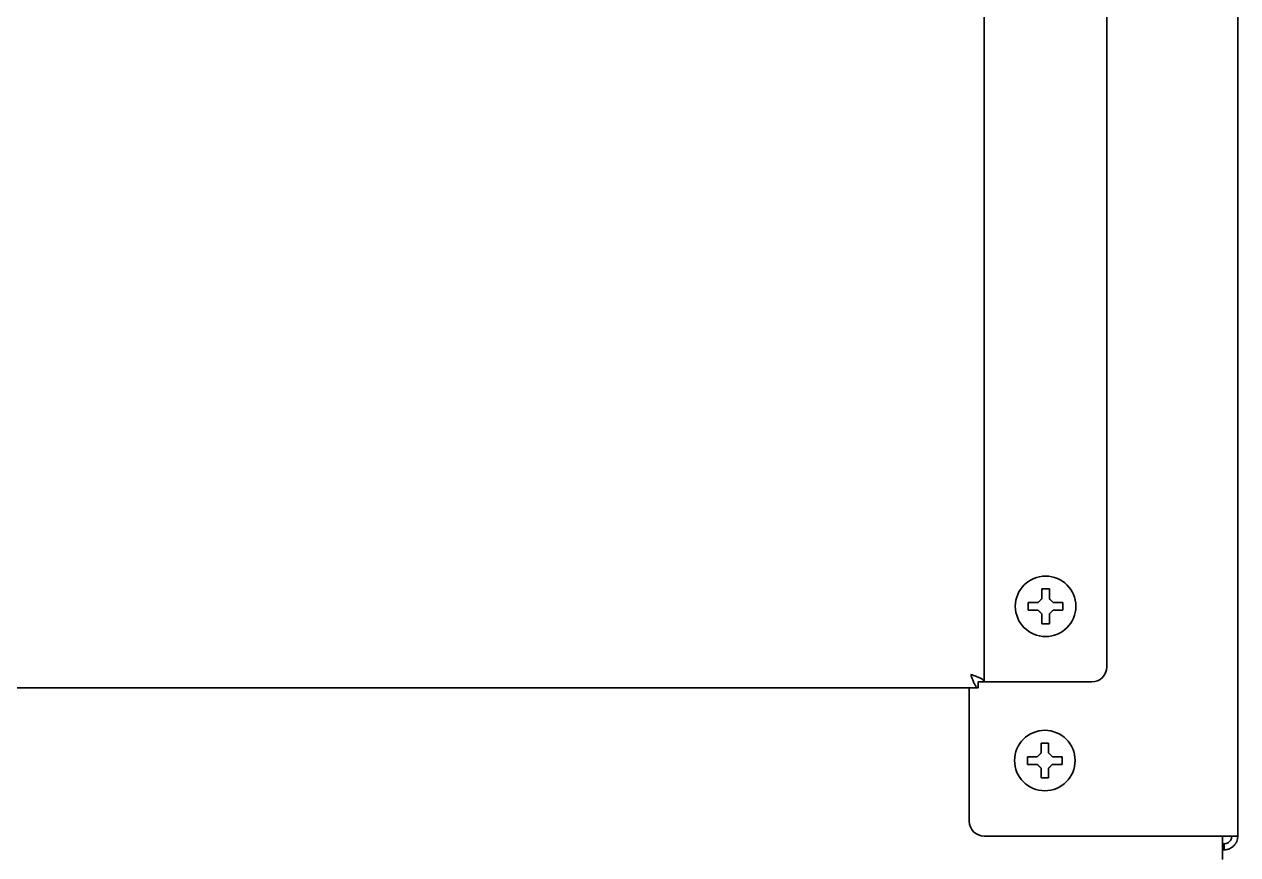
# Model space of a CAD drawing. Extents: x 6336 to 10269, y -393 to 3204.
# Drawn here: x 6927.1 to 7087.6, y 1371.7 to 1481.5 of the extents above; entities that cross this region are included whole.
import ezdxf

# ---------------------------------------------------------------- set-up
doc = ezdxf.new("R2010")
doc.units = 0
doc.header["$LTSCALE"] = 5
doc.layers.add('1', color=7, linetype='CONTINUOUS', true_color=0xffffff)

msp = doc.modelspace()

# ---------------------------------------------------------------- linework, layer by layer
at = {"layer": '1', "color": 7, "linetype": 'Continuous', "lineweight": 35}
for p, q in [((7087.57, 2073.55), (7087.57, 1374.13)), ((7054.07, 1394.53), (7054.07, 2069.64)), ((7070.27, 2066.23), (7070.27, 1396.53)), ((7061.67, 1406.83), (7062.17, 1406.83)), ((7062.17, 1406.83), (7062.67, 1406.83)), ((7062.17, 1402.23), (7061.67, 1402.23)), ((7062.67, 1402.23), (7062.17, 1402.23)), ((7053.27, 1393.73), (7053.27, 1394.53)), ((7054.07, 1394.53), (7053.27, 1394.53)), ((7055.07, 1394.53), (7054.07, 1394.53)), ((7068.27, 1394.53), (7055.07, 1394.53)), ((6371.87, 1393.73), (7053.27, 1393.73)), ((7052.07, 1393.73), (7052.07, 1376.13)), ((7061.57, 1386.43), (7062.07, 1386.43)), ((7062.07, 1386.43), (7062.57, 1386.43)), ((7062.07, 1381.83), (7061.57, 1381.83)), ((7062.57, 1381.83), (7062.07, 1381.83)), ((7054.07, 1374.13), (7085.77, 1374.13)), ((7085.57, 1372.83), (7085.57, 1374.13)), ((7085.77, 1374.13), (7087.57, 1374.13)), ((7085.77, 1373.13), (7085.57, 1373.13)), ((7085.57, 1372.83), (7085.57, 1371.03)), ((7085.77, 1372.33), (7085.57, 1372.33)), ((7085.77, 1373.13), (7085.77, 1372.33))]:
    msp.add_line(p, q, dxfattribs=at)
for centre in [(7062.17, 1404.53), (7062.07, 1384.13)]:
    msp.add_circle(centre, 4, dxfattribs=at)
for centre, start, end in [((7068.27, 1396.53), 270, 0), ((7054.07, 1376.13), 180, 270)]:
    msp.add_arc(centre, 2, start, end, dxfattribs=at)
for points in [[(7061.17, 1405.03), (7061.2, 1405.05), (7061.25, 1405.1), (7061.32, 1405.18), (7061.4, 1405.25), (7061.47, 1405.32), (7061.53, 1405.39), (7061.6, 1405.46), (7061.65, 1405.5), (7061.67, 1405.53)], [(7061.67, 1405.53), (7061.67, 1405.58), (7061.67, 1405.69), (7061.67, 1405.85), (7061.67, 1406.01), (7061.67, 1406.16), (7061.67, 1406.32), (7061.67, 1406.47), (7061.67, 1406.64), (7061.67, 1406.76), (7061.67, 1406.83)], [(7062.67, 1405.53), (7062.7, 1405.5), (7062.74, 1405.45), (7062.82, 1405.38), (7062.89, 1405.31), (7062.96, 1405.24), (7063.03, 1405.17), (7063.1, 1405.1), (7063.15, 1405.05), (7063.17, 1405.03)], [(7059.87, 1404.03), (7059.87, 1404.19), (7059.87, 1404.53), (7059.87, 1404.86), (7059.87, 1405.03)], [(7061.17, 1404.03), (7061.12, 1404.03), (7061.01, 1404.03), (7060.85, 1404.03), (7060.69, 1404.03), (7060.53, 1404.03), (7060.38, 1404.03), (7060.23, 1404.03), (7060.06, 1404.03), (7059.94, 1404.03), (7059.87, 1404.03)], [(7061.67, 1403.53), (7061.65, 1403.55), (7061.6, 1403.6), (7061.53, 1403.67), (7061.46, 1403.74), (7061.39, 1403.81), (7061.32, 1403.88), (7061.24, 1403.95), (7061.2, 1404), (7061.17, 1404.03)], [(7063.17, 1404.03), (7063.15, 1404), (7063.1, 1403.95), (7063.02, 1403.88), (7062.95, 1403.8), (7062.88, 1403.73), (7062.81, 1403.66), (7062.74, 1403.6), (7062.7, 1403.55), (7062.67, 1403.53)], [(7063.17, 1405.03), (7063.23, 1405.03), (7063.34, 1405.03), (7063.5, 1405.03), (7063.66, 1405.03), (7063.81, 1405.03), (7063.96, 1405.03), (7064.12, 1405.03), (7064.29, 1405.03), (7064.41, 1405.03), (7064.47, 1405.03)], [(7064.47, 1405.03), (7064.47, 1404.86), (7064.47, 1404.53), (7064.47, 1404.19), (7064.47, 1404.03)], [(7062.67, 1403.53), (7062.67, 1403.47), (7062.67, 1403.36), (7062.67, 1403.2), (7062.67, 1403.04), (7062.67, 1402.89), (7062.67, 1402.74), (7062.67, 1402.58), (7062.67, 1402.41), (7062.67, 1402.29), (7062.67, 1402.23)], [(7052.27, 1395.53), (7052.3, 1395.45), (7052.35, 1395.31), (7052.43, 1395.09), (7052.5, 1394.89), (7052.58, 1394.69), (7052.66, 1394.5), (7052.73, 1394.33), (7052.81, 1394.18), (7052.89, 1394.04), (7052.97, 1393.93), (7053.04, 1393.84), (7053.12, 1393.77), (7053.2, 1393.73), (7053.25, 1393.73), (7053.27, 1393.73)], [(7061.57, 1385.13), (7061.57, 1385.18), (7061.57, 1385.29), (7061.57, 1385.45), (7061.57, 1385.61), (7061.57, 1385.76), (7061.57, 1385.92), (7061.57, 1386.07), (7061.57, 1386.24), (7061.57, 1386.36), (7061.57, 1386.43)], [(7059.77, 1383.63), (7059.77, 1383.79), (7059.77, 1384.13), (7059.77, 1384.46), (7059.77, 1384.63)], [(7061.07, 1384.63), (7061.1, 1384.65), (7061.15, 1384.7), (7061.22, 1384.78), (7061.3, 1384.85), (7061.37, 1384.92), (7061.44, 1384.99), (7061.5, 1385.06), (7061.55, 1385.1), (7061.57, 1385.13)], [(7062.57, 1385.13), (7062.6, 1385.1), (7062.64, 1385.05), (7062.72, 1384.98), (7062.79, 1384.91), (7062.86, 1384.84), (7062.93, 1384.77), (7063, 1384.7), (7063.05, 1384.65), (7063.07, 1384.63)], [(7063.07, 1384.63), (7063.13, 1384.63), (7063.24, 1384.63), (7063.4, 1384.63), (7063.56, 1384.63), (7063.71, 1384.63), (7063.86, 1384.63), (7064.02, 1384.63), (7064.19, 1384.63), (7064.31, 1384.63), (7064.37, 1384.63)], [(7064.37, 1384.63), (7064.37, 1384.46), (7064.37, 1384.13), (7064.37, 1383.79), (7064.37, 1383.63)], [(7061.07, 1383.63), (7061.02, 1383.63), (7060.91, 1383.63), (7060.75, 1383.63), (7060.59, 1383.63), (7060.43, 1383.63), (7060.28, 1383.63), (7060.13, 1383.63), (7059.96, 1383.63), (7059.84, 1383.63), (7059.77, 1383.63)], [(7061.57, 1383.13), (7061.55, 1383.15), (7061.5, 1383.2), (7061.43, 1383.27), (7061.36, 1383.34), (7061.29, 1383.41), (7061.22, 1383.48), (7061.14, 1383.55), (7061.1, 1383.6), (7061.07, 1383.63)], [(7063.07, 1383.63), (7063.05, 1383.6), (7063, 1383.55), (7062.92, 1383.48), (7062.85, 1383.4), (7062.78, 1383.33), (7062.71, 1383.26), (7062.64, 1383.2), (7062.6, 1383.15), (7062.57, 1383.13)], [(7062.57, 1383.13), (7062.57, 1383.07), (7062.57, 1382.96), (7062.57, 1382.8), (7062.57, 1382.64), (7062.57, 1382.49), (7062.57, 1382.34), (7062.57, 1382.18), (7062.57, 1382.01), (7062.57, 1381.89), (7062.57, 1381.83)]]:
    msp.add_open_spline(points, degree=3, dxfattribs=at)
for points, knots in [([(7062.67, 1406.83), (7062.67, 1406.62), (7062.67, 1406.41), (7062.67, 1406.09), (7062.67, 1405.98), (7062.67, 1405.75), (7062.67, 1405.64), (7062.67, 1405.53)], [0, 0, 0, 0, 0.5, 0.5, 0.75, 0.75, 1, 1, 1, 1]), ([(7059.87, 1405.03), (7060.08, 1405.03), (7060.29, 1405.03), (7060.61, 1405.03), (7060.72, 1405.03), (7060.94, 1405.03), (7061.06, 1405.03), (7061.17, 1405.03)], [0, 0, 0, 0, 0.5, 0.5, 0.75, 0.75, 1, 1, 1, 1]), ([(7064.47, 1404.03), (7064.27, 1404.03), (7064.06, 1404.03), (7063.74, 1404.03), (7063.63, 1404.03), (7063.4, 1404.03), (7063.29, 1404.03), (7063.17, 1404.03)], [0, 0, 0, 0, 0.5, 0.5, 0.75, 0.75, 1, 1, 1, 1]), ([(7061.67, 1402.23), (7061.67, 1402.43), (7061.67, 1402.64), (7061.67, 1402.96), (7061.67, 1403.07), (7061.67, 1403.3), (7061.67, 1403.41), (7061.67, 1403.53)], [0, 0, 0, 0, 0.5, 0.5, 0.75, 0.75, 1, 1, 1, 1]), ([(7052.27, 1395.53), (7052.39, 1395.48), (7052.51, 1395.44), (7052.74, 1395.36), (7052.85, 1395.32), (7053.07, 1395.23), (7053.17, 1395.19), (7053.37, 1395.11), (7053.46, 1395.07), (7053.63, 1394.98), (7053.7, 1394.94), (7053.83, 1394.86), (7053.89, 1394.82), (7053.98, 1394.73), (7054.02, 1394.69), (7054.06, 1394.61), (7054.07, 1394.57), (7054.07, 1394.53)], [0, 0, 0, 0, 0.125, 0.125, 0.25, 0.25, 0.375, 0.375, 0.5, 0.5, 0.625, 0.625, 0.75, 0.75, 0.875, 0.875, 1, 1, 1, 1]), ([(7062.57, 1386.43), (7062.57, 1386.22), (7062.57, 1386.01), (7062.57, 1385.69), (7062.57, 1385.58), (7062.57, 1385.35), (7062.57, 1385.24), (7062.57, 1385.13)], [0, 0, 0, 0, 0.5, 0.5, 0.75, 0.75, 1, 1, 1, 1]), ([(7059.77, 1384.63), (7059.98, 1384.63), (7060.19, 1384.63), (7060.51, 1384.63), (7060.62, 1384.63), (7060.84, 1384.63), (7060.96, 1384.63), (7061.07, 1384.63)], [0, 0, 0, 0, 0.5, 0.5, 0.75, 0.75, 1, 1, 1, 1]), ([(7061.57, 1381.83), (7061.57, 1382.03), (7061.57, 1382.24), (7061.57, 1382.56), (7061.57, 1382.67), (7061.57, 1382.9), (7061.57, 1383.01), (7061.57, 1383.13)], [0, 0, 0, 0, 0.5, 0.5, 0.75, 0.75, 1, 1, 1, 1]), ([(7064.37, 1383.63), (7064.17, 1383.63), (7063.96, 1383.63), (7063.64, 1383.63), (7063.53, 1383.63), (7063.3, 1383.63), (7063.19, 1383.63), (7063.07, 1383.63)], [0, 0, 0, 0, 0.5, 0.5, 0.75, 0.75, 1, 1, 1, 1]), ([(7085.77, 1373.13), (7085.79, 1373.13), (7085.81, 1373.13), (7085.84, 1373.13), (7085.86, 1373.13), (7085.9, 1373.13), (7085.94, 1373.14), (7086.03, 1373.16), (7086.1, 1373.18), (7086.28, 1373.25), (7086.39, 1373.33), (7086.57, 1373.51), (7086.65, 1373.62), (7086.72, 1373.8), (7086.74, 1373.87), (7086.76, 1373.96), (7086.76, 1373.99), (7086.77, 1374.06), (7086.77, 1374.09), (7086.77, 1374.13)], [0, 0, 0, 0, 0.03125, 0.03125, 0.0625, 0.0625, 0.125, 0.125, 0.25, 0.25, 0.5, 0.5, 0.75, 0.75, 0.875, 0.875, 0.9375, 0.9375, 1, 1, 1, 1]), ([(7087.57, 1374.13), (7087.57, 1374.1), (7087.57, 1374.07), (7087.57, 1374.01), (7087.56, 1373.92), (7087.55, 1373.83), (7087.52, 1373.66), (7087.48, 1373.55), (7087.41, 1373.38), (7087.39, 1373.33), (7087.35, 1373.25), (7087.33, 1373.23), (7087.3, 1373.18), (7087.29, 1373.15), (7087.2, 1373.03), (7087.13, 1372.94), (7086.96, 1372.77), (7086.87, 1372.69), (7086.67, 1372.56), (7086.57, 1372.51), (7086.41, 1372.44), (7086.35, 1372.42), (7086.27, 1372.4), (7086.24, 1372.39), (7086.18, 1372.37), (7086.15, 1372.37), (7086.01, 1372.34), (7085.89, 1372.33), (7085.77, 1372.33)], [0, 0, 0, 0, 0.03125, 0.03125, 0.0625, 0.125, 0.125, 0.25, 0.25, 0.3125, 0.3125, 0.34375, 0.34375, 0.375, 0.375, 0.5, 0.5, 0.625, 0.625, 0.75, 0.75, 0.8125, 0.8125, 0.84375, 0.84375, 0.875, 0.875, 1, 1, 1, 1])]:
    msp.add_open_spline(points, degree=3, knots=knots, dxfattribs=at)

doc.saveas('drawing.dxf')
